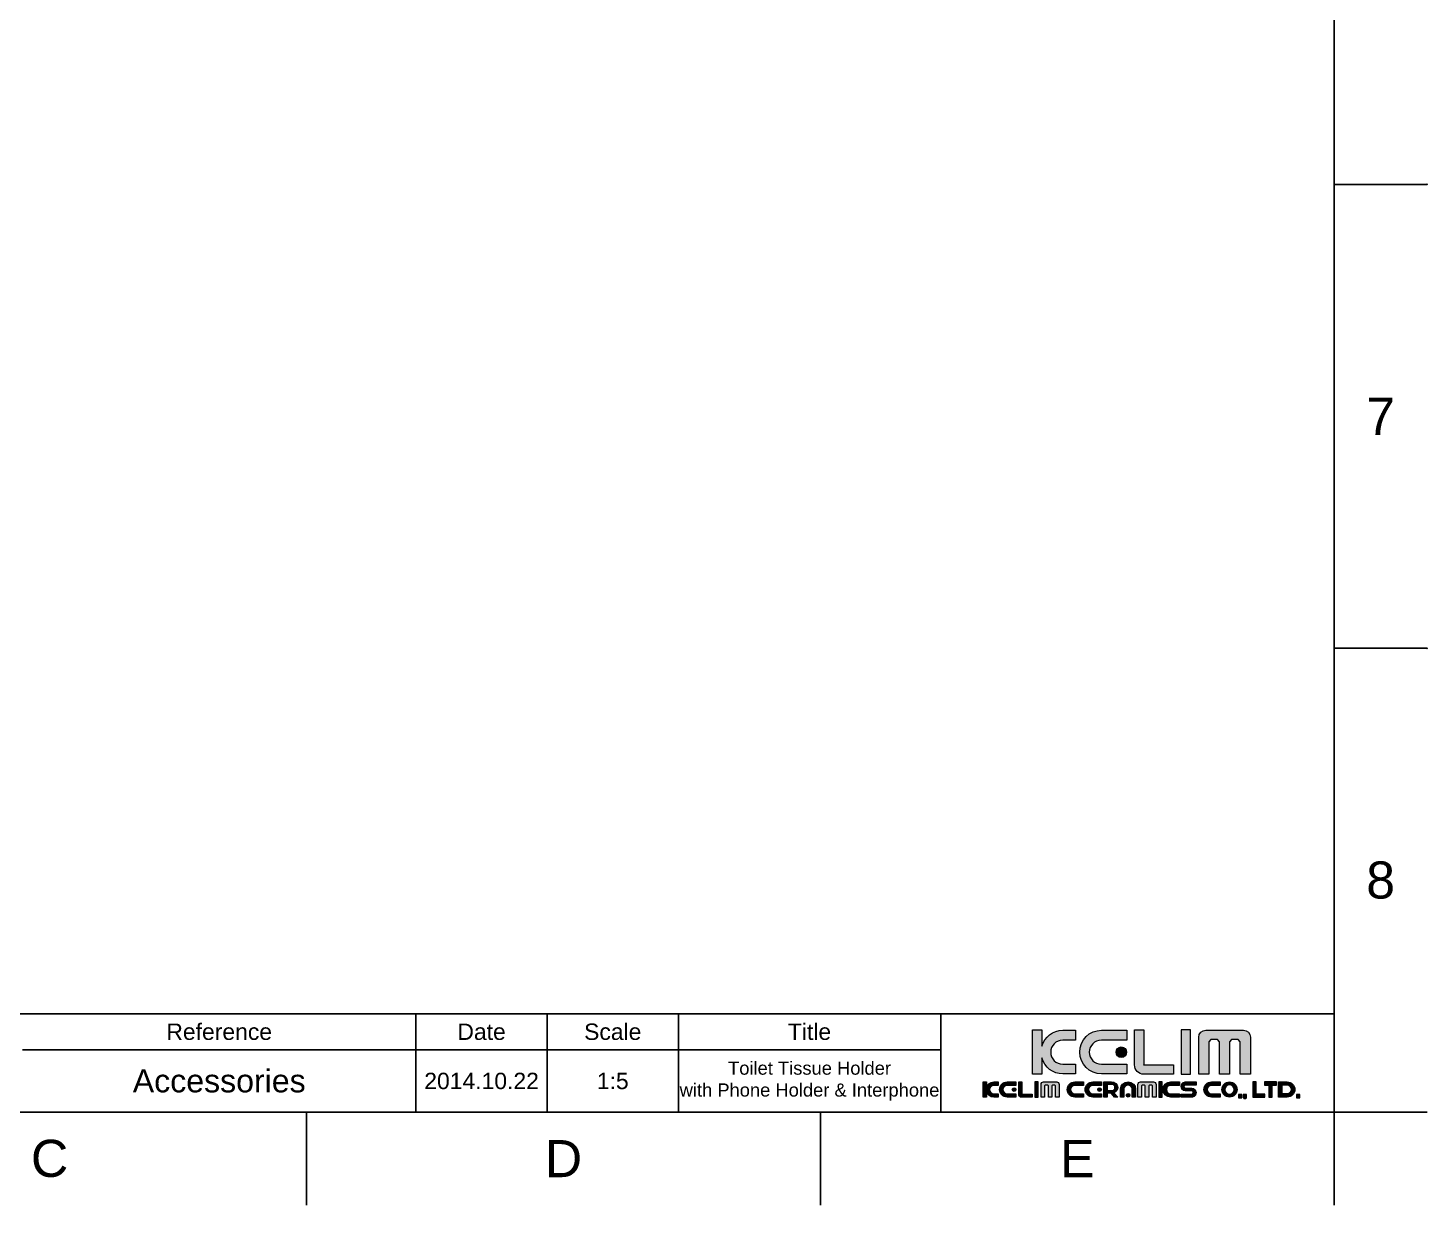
# Model space of a CAD drawing. Header units: millimetres. Extents: x 3663 to 4713, y -1 to 1484.
# Drawn here: x 4180 to 4713, y -1 to 448 of the extents above; entities that cross this region are included whole.
import ezdxf

# ---------------------------------------------------------------- set-up
doc = ezdxf.new("R2010")
doc.units = ezdxf.units.MM
doc.header["$LTSCALE"] = 0.1
doc.layers.add('FORM', color=7, linetype='Continuous')
doc.layers.add('TEXT', color=2, linetype='Continuous')
doc.styles.get("Standard").update_dxf_attribs({"font": 'arial.ttf'})

msp = doc.modelspace()

# ---------------------------------------------------------------- hatches: boundary and pattern name
at = {"layer": 'TEXT'}
h = msp.add_hatch(color=2, dxfattribs=at)
h.dxf.hatch_style = 2
edge = h.paths.add_edge_path()
edge.add_spline(control_points=[(4579.004, 52.844), (4579.004, 52.844), (4574.181, 52.844), (4574.181, 52.844), (4571.644, 52.844), (4569.601, 54.888), (4569.601, 57.417), (4569.601, 59.956), (4571.644, 61.999), (4574.181, 61.999), (4574.181, 61.999), (4579.004, 61.999), (4579.004, 61.999), (4579.004, 61.999), (4579.004, 65.783), (4579.004, 65.783), (4579.004, 65.783), (4574.237, 65.783), (4574.237, 65.783), (4570.421, 65.783), (4567.219, 63.227), (4566.242, 59.729), (4566.242, 59.729), (4566.242, 65.902), (4566.242, 65.902), (4566.242, 65.902), (4562.713, 65.902), (4562.713, 65.902), (4562.713, 65.902), (4562.713, 49.058), (4562.713, 49.058), (4562.713, 49.058), (4566.242, 49.058), (4566.242, 49.058), (4566.242, 49.058), (4566.242, 55.238), (4566.242, 55.238), (4567.219, 51.742), (4570.421, 49.175), (4574.237, 49.175), (4574.237, 49.175), (4579.004, 49.175), (4579.004, 49.175), (4579.004, 49.175), (4579.004, 52.844), (4579.004, 52.844)], knot_values=[0, 0, 0, 0, 1, 1, 1, 2, 2, 2, 3, 3, 3, 4, 4, 4, 5, 5, 5, 6, 6, 6, 7, 7, 7, 8, 8, 8, 9, 9, 9, 10, 10, 10, 11, 11, 11, 12, 12, 12, 13, 13, 13, 14, 14, 14, 15, 15, 15, 15], degree=3, periodic=0)
h = msp.add_hatch(color=256, dxfattribs=at)
h.dxf.hatch_style = 2
edge = h.paths.add_edge_path()
edge.add_spline(control_points=[(4588.961, 49.175), (4588.961, 49.175), (4598.561, 49.175), (4598.561, 49.175), (4598.561, 49.175), (4598.561, 52.844), (4598.561, 52.844), (4598.561, 52.844), (4588.9, 52.844), (4588.9, 52.844), (4586.368, 52.844), (4584.324, 54.888), (4584.324, 57.417), (4584.324, 59.956), (4586.367, 61.999), (4588.9, 61.999), (4588.9, 61.999), (4598.561, 61.999), (4598.561, 61.999), (4598.561, 61.999), (4598.561, 65.783), (4598.561, 65.783), (4598.561, 65.783), (4588.961, 65.783), (4588.961, 65.783), (4584.37, 65.783), (4580.657, 62.077), (4580.657, 57.481), (4580.657, 52.897), (4584.37, 49.175), (4588.961, 49.175)], knot_values=[0, 0, 0, 0, 1, 1, 1, 2, 2, 2, 3, 3, 3, 4, 4, 4, 5, 5, 5, 6, 6, 6, 7, 7, 7, 8, 8, 8, 9, 9, 9, 10, 10, 10, 10], degree=3, periodic=0)
h = msp.add_hatch(color=2, dxfattribs=at)
h.dxf.hatch_style = 2
edge = h.paths.add_edge_path()
edge.add_spline(control_points=[(4605.071, 49.047), (4605.071, 49.047), (4616.42, 49.047), (4616.42, 49.047), (4616.42, 49.047), (4616.42, 52.581), (4616.42, 52.581), (4616.42, 52.581), (4605.097, 52.581), (4605.097, 52.581), (4605.097, 52.581), (4605.083, 52.543), (4605.083, 52.543), (4605.083, 52.543), (4605.083, 65.902), (4605.083, 65.902), (4605.083, 65.902), (4601.547, 65.902), (4601.547, 65.902), (4601.547, 65.902), (4601.547, 52.581), (4601.547, 52.581), (4601.547, 52.581), (4601.535, 52.594), (4601.535, 52.594), (4601.535, 50.632), (4603.126, 49.032), (4605.097, 49.032), (4605.097, 49.032), (4605.071, 49.047), (4605.071, 49.047)], knot_values=[0, 0, 0, 0, 1, 1, 1, 2, 2, 2, 3, 3, 3, 4, 4, 4, 5, 5, 5, 6, 6, 6, 7, 7, 7, 8, 8, 8, 9, 9, 9, 10, 10, 10, 10], degree=3, periodic=0)
h = msp.add_hatch(color=2, dxfattribs=at)
h.dxf.hatch_style = 2
h.paths.add_polyline_path([(4622.895, 65.902), (4619.363, 65.902), (4619.363, 49.058), (4622.895, 49.058)])
h = msp.add_hatch(color=2, dxfattribs=at)
h.dxf.hatch_style = 2
edge = h.paths.add_edge_path()
edge.add_spline(control_points=[(4643.08, 65.823), (4643.08, 65.823), (4628.699, 65.823), (4628.699, 65.823), (4627.22, 65.823), (4626.022, 64.633), (4626.022, 63.165), (4626.022, 63.165), (4626.022, 49.084), (4626.022, 49.084), (4626.022, 49.084), (4629.843, 49.084), (4629.843, 49.084), (4629.843, 49.084), (4629.843, 61.421), (4629.843, 61.421), (4629.843, 61.421), (4630.637, 62.222), (4630.637, 62.222), (4630.637, 62.222), (4633.2, 62.222), (4633.2, 62.222), (4633.2, 62.222), (4633.998, 61.421), (4633.998, 61.421), (4633.998, 61.421), (4633.998, 49.084), (4633.998, 49.084), (4633.998, 49.084), (4637.689, 49.084), (4637.689, 49.084), (4637.689, 49.084), (4637.689, 61.421), (4637.689, 61.421), (4637.689, 61.421), (4638.496, 62.222), (4638.496, 62.222), (4638.496, 62.222), (4641.049, 62.222), (4641.049, 62.222), (4641.049, 62.222), (4641.844, 61.421), (4641.844, 61.421), (4641.844, 61.421), (4641.844, 49.084), (4641.844, 49.084), (4641.844, 49.084), (4645.757, 49.084), (4645.757, 49.084), (4645.757, 49.084), (4645.757, 63.165), (4645.757, 63.165), (4645.757, 64.633), (4644.554, 65.823), (4643.08, 65.823)], knot_values=[0, 0, 0, 0, 1, 1, 1, 2, 2, 2, 3, 3, 3, 4, 4, 4, 5, 5, 5, 6, 6, 6, 7, 7, 7, 8, 8, 8, 9, 9, 9, 10, 10, 10, 11, 11, 11, 12, 12, 12, 13, 13, 13, 14, 14, 14, 15, 15, 15, 16, 16, 16, 17, 17, 17, 18, 18, 18, 18], degree=3, periodic=0)
h = msp.add_hatch(color=2, dxfattribs=at)
h.dxf.hatch_style = 2
edge = h.paths.add_edge_path()
edge.add_spline(control_points=[(4594.514, 57.417), (4594.514, 56.316), (4595.404, 55.409), (4596.512, 55.409), (4597.617, 55.409), (4598.515, 56.316), (4598.515, 57.417), (4598.515, 58.528), (4597.617, 59.418), (4596.512, 59.418), (4595.404, 59.418), (4594.514, 58.528), (4594.514, 57.417)], knot_values=[0, 0, 0, 0, 1, 1, 1, 2, 2, 2, 3, 3, 3, 4, 4, 4, 4], degree=3, periodic=0)
h = msp.add_hatch(color=2, dxfattribs=at)
h.dxf.hatch_style = 2
edge = h.paths.add_edge_path()
edge.add_spline(control_points=[(4545.086, 43.98), (4545.086, 43.98), (4545.086, 46.141), (4545.086, 46.141), (4545.086, 46.141), (4543.855, 46.141), (4543.855, 46.141), (4543.855, 46.141), (4543.855, 40.267), (4543.855, 40.267), (4543.855, 40.267), (4545.086, 40.267), (4545.086, 40.267), (4545.086, 40.267), (4545.086, 42.431), (4545.086, 42.431), (4545.424, 41.209), (4546.541, 40.308), (4547.875, 40.308), (4547.875, 40.308), (4549.537, 40.308), (4549.537, 40.308), (4549.537, 40.308), (4549.537, 41.586), (4549.537, 41.586), (4549.537, 41.586), (4547.855, 41.586), (4547.855, 41.586), (4546.97, 41.586), (4546.257, 42.3), (4546.257, 43.181), (4546.257, 44.068), (4546.97, 44.78), (4547.855, 44.78), (4547.855, 44.78), (4549.537, 44.78), (4549.537, 44.78), (4549.537, 44.78), (4549.537, 46.101), (4549.537, 46.101), (4549.537, 46.101), (4547.875, 46.101), (4547.875, 46.101), (4546.541, 46.101), (4545.424, 45.204), (4545.086, 43.98)], knot_values=[0, 0, 0, 0, 1, 1, 1, 2, 2, 2, 3, 3, 3, 4, 4, 4, 5, 5, 5, 6, 6, 6, 7, 7, 7, 8, 8, 8, 9, 9, 9, 10, 10, 10, 11, 11, 11, 12, 12, 12, 13, 13, 13, 14, 14, 14, 15, 15, 15, 15], degree=3, periodic=0)
h = msp.add_hatch(color=2, dxfattribs=at)
h.dxf.hatch_style = 2
edge = h.paths.add_edge_path()
edge.add_spline(control_points=[(4550.113, 43.205), (4550.113, 41.607), (4551.409, 40.308), (4553.009, 40.308), (4553.009, 40.308), (4556.358, 40.308), (4556.358, 40.308), (4556.358, 40.308), (4556.358, 41.586), (4556.358, 41.586), (4556.358, 41.586), (4552.989, 41.586), (4552.989, 41.586), (4552.106, 41.586), (4551.392, 42.3), (4551.392, 43.181), (4551.392, 44.068), (4552.105, 44.78), (4552.989, 44.78), (4552.989, 44.78), (4556.358, 44.78), (4556.358, 44.78), (4556.358, 44.78), (4556.358, 46.101), (4556.358, 46.101), (4556.358, 46.101), (4553.009, 46.101), (4553.009, 46.101), (4551.409, 46.101), (4550.113, 44.807), (4550.113, 43.205)], knot_values=[0, 0, 0, 0, 1, 1, 1, 2, 2, 2, 3, 3, 3, 4, 4, 4, 5, 5, 5, 6, 6, 6, 7, 7, 7, 8, 8, 8, 9, 9, 9, 10, 10, 10, 10], degree=3, periodic=0)
h = msp.add_hatch(color=2, dxfattribs=at)
h.dxf.hatch_style = 2
edge = h.paths.add_edge_path()
edge.add_spline(control_points=[(4554.947, 43.181), (4554.947, 42.797), (4555.257, 42.482), (4555.643, 42.482), (4556.029, 42.482), (4556.342, 42.797), (4556.342, 43.181), (4556.342, 43.569), (4556.029, 43.88), (4555.643, 43.88), (4555.257, 43.88), (4554.947, 43.569), (4554.947, 43.181)], knot_values=[0, 0, 0, 0, 1, 1, 1, 2, 2, 2, 3, 3, 3, 4, 4, 4, 4], degree=3, periodic=0)
h = msp.add_hatch(color=2, dxfattribs=at)
h.dxf.hatch_style = 2
edge = h.paths.add_edge_path()
edge.add_spline(control_points=[(4558.632, 41.483), (4558.632, 41.483), (4558.632, 46.141), (4558.632, 46.141), (4558.632, 46.141), (4557.4, 46.141), (4557.4, 46.141), (4557.4, 46.141), (4557.4, 41.495), (4557.4, 41.495), (4557.4, 41.495), (4557.394, 41.501), (4557.394, 41.501), (4557.394, 40.815), (4557.949, 40.257), (4558.637, 40.257), (4558.637, 40.257), (4558.628, 40.263), (4558.628, 40.263), (4558.628, 40.263), (4562.586, 40.263), (4562.586, 40.263), (4562.586, 40.263), (4562.586, 41.495), (4562.586, 41.495), (4562.586, 41.495), (4558.637, 41.495), (4558.637, 41.495), (4558.637, 41.495), (4558.632, 41.483), (4558.632, 41.483)], knot_values=[0, 0, 0, 0, 1, 1, 1, 2, 2, 2, 3, 3, 3, 4, 4, 4, 5, 5, 5, 6, 6, 6, 7, 7, 7, 8, 8, 8, 9, 9, 9, 10, 10, 10, 10], degree=3, periodic=0)
h = msp.add_hatch(color=2, dxfattribs=at)
h.dxf.hatch_style = 2
h.paths.add_polyline_path([(4563.613, 40.267), (4564.845, 40.267), (4564.845, 46.141), (4563.613, 46.141)])
h = msp.add_hatch(color=2, dxfattribs=at)
h.dxf.hatch_style = 2
edge = h.paths.add_edge_path()
edge.add_spline(control_points=[(4571.885, 46.114), (4571.885, 46.114), (4566.869, 46.114), (4566.869, 46.114), (4566.353, 46.114), (4565.936, 45.699), (4565.936, 45.187), (4565.936, 45.187), (4565.936, 40.276), (4565.936, 40.276), (4565.936, 40.276), (4567.268, 40.276), (4567.268, 40.276), (4567.268, 40.276), (4567.268, 44.579), (4567.268, 44.579), (4567.268, 44.579), (4567.545, 44.858), (4567.545, 44.858), (4567.545, 44.858), (4568.439, 44.858), (4568.439, 44.858), (4568.439, 44.858), (4568.717, 44.579), (4568.717, 44.579), (4568.717, 44.579), (4568.717, 40.276), (4568.717, 40.276), (4568.717, 40.276), (4570.004, 40.276), (4570.004, 40.276), (4570.004, 40.276), (4570.004, 44.579), (4570.004, 44.579), (4570.004, 44.579), (4570.287, 44.858), (4570.287, 44.858), (4570.287, 44.858), (4571.176, 44.858), (4571.176, 44.858), (4571.176, 44.858), (4571.453, 44.579), (4571.453, 44.579), (4571.453, 44.579), (4571.453, 40.276), (4571.453, 40.276), (4571.453, 40.276), (4572.819, 40.276), (4572.819, 40.276), (4572.819, 40.276), (4572.819, 45.187), (4572.819, 45.187), (4572.819, 45.699), (4572.398, 46.114), (4571.885, 46.114)], knot_values=[0, 0, 0, 0, 1, 1, 1, 2, 2, 2, 3, 3, 3, 4, 4, 4, 5, 5, 5, 6, 6, 6, 7, 7, 7, 8, 8, 8, 9, 9, 9, 10, 10, 10, 11, 11, 11, 12, 12, 12, 13, 13, 13, 14, 14, 14, 15, 15, 15, 16, 16, 16, 17, 17, 17, 18, 18, 18, 18], degree=3, periodic=0)
h = msp.add_hatch(color=2, dxfattribs=at)
h.dxf.hatch_style = 2
edge = h.paths.add_edge_path()
edge.add_spline(control_points=[(4575.897, 43.205), (4575.897, 41.607), (4577.192, 40.308), (4578.794, 40.308), (4578.794, 40.308), (4582.142, 40.308), (4582.142, 40.308), (4582.142, 40.308), (4582.142, 41.586), (4582.142, 41.586), (4582.142, 41.586), (4578.772, 41.586), (4578.772, 41.586), (4577.889, 41.586), (4577.176, 42.3), (4577.176, 43.181), (4577.176, 44.068), (4577.889, 44.78), (4578.772, 44.78), (4578.772, 44.78), (4582.142, 44.78), (4582.142, 44.78), (4582.142, 44.78), (4582.142, 46.101), (4582.142, 46.101), (4582.142, 46.101), (4578.794, 46.101), (4578.794, 46.101), (4577.192, 46.101), (4575.897, 44.807), (4575.897, 43.205)], knot_values=[0, 0, 0, 0, 1, 1, 1, 2, 2, 2, 3, 3, 3, 4, 4, 4, 5, 5, 5, 6, 6, 6, 7, 7, 7, 8, 8, 8, 9, 9, 9, 10, 10, 10, 10], degree=3, periodic=0)
h = msp.add_hatch(color=2, dxfattribs=at)
h.dxf.hatch_style = 2
edge = h.paths.add_edge_path()
edge.add_spline(control_points=[(4582.719, 43.205), (4582.719, 41.607), (4584.013, 40.308), (4585.615, 40.308), (4585.615, 40.308), (4588.963, 40.308), (4588.963, 40.308), (4588.963, 40.308), (4588.963, 41.586), (4588.963, 41.586), (4588.963, 41.586), (4585.593, 41.586), (4585.593, 41.586), (4584.71, 41.586), (4583.997, 42.3), (4583.997, 43.181), (4583.997, 44.068), (4584.71, 44.78), (4585.593, 44.78), (4585.593, 44.78), (4588.963, 44.78), (4588.963, 44.78), (4588.963, 44.78), (4588.963, 46.101), (4588.963, 46.101), (4588.963, 46.101), (4585.615, 46.101), (4585.615, 46.101), (4584.013, 46.101), (4582.719, 44.807), (4582.719, 43.205)], knot_values=[0, 0, 0, 0, 1, 1, 1, 2, 2, 2, 3, 3, 3, 4, 4, 4, 5, 5, 5, 6, 6, 6, 7, 7, 7, 8, 8, 8, 9, 9, 9, 10, 10, 10, 10], degree=3, periodic=0)
h = msp.add_hatch(color=2, dxfattribs=at)
h.dxf.hatch_style = 2
edge = h.paths.add_edge_path()
edge.add_spline(control_points=[(4587.552, 43.181), (4587.552, 42.797), (4587.861, 42.482), (4588.248, 42.482), (4588.633, 42.482), (4588.946, 42.797), (4588.946, 43.181), (4588.946, 43.569), (4588.633, 43.88), (4588.248, 43.88), (4587.861, 43.88), (4587.552, 43.569), (4587.552, 43.181)], knot_values=[0, 0, 0, 0, 1, 1, 1, 2, 2, 2, 3, 3, 3, 4, 4, 4, 4], degree=3, periodic=0)
h = msp.add_hatch(color=2, dxfattribs=at)
h.dxf.hatch_style = 2
edge = h.paths.add_edge_path()
edge.add_spline(control_points=[(4595.186, 43.977), (4595.186, 45.171), (4594.091, 46.141), (4592.738, 46.141), (4592.738, 46.141), (4591.14, 46.141), (4591.14, 46.141), (4591.14, 46.141), (4589.909, 46.141), (4589.909, 46.141), (4589.909, 46.141), (4589.909, 45.186), (4589.909, 45.186), (4589.909, 45.186), (4589.909, 42.799), (4589.909, 42.799), (4589.909, 42.799), (4589.909, 41.812), (4589.909, 41.812), (4589.909, 41.812), (4589.909, 40.267), (4589.909, 40.267), (4589.909, 40.267), (4591.14, 40.267), (4591.14, 40.267), (4591.14, 40.267), (4591.14, 41.812), (4591.14, 41.812), (4591.14, 41.812), (4592.639, 41.812), (4592.639, 41.812), (4592.639, 41.812), (4593.95, 40.267), (4593.95, 40.267), (4593.95, 40.267), (4595.182, 40.267), (4595.182, 40.267), (4595.182, 40.267), (4593.718, 41.993), (4593.718, 41.993), (4594.582, 42.327), (4595.186, 43.088), (4595.186, 43.977)], knot_values=[0, 0, 0, 0, 1, 1, 1, 2, 2, 2, 3, 3, 3, 4, 4, 4, 5, 5, 5, 6, 6, 6, 7, 7, 7, 8, 8, 8, 9, 9, 9, 10, 10, 10, 11, 11, 11, 12, 12, 12, 13, 13, 13, 14, 14, 14, 14], degree=3, periodic=0)
edge = h.paths.add_edge_path()
edge.add_spline(control_points=[(4592.757, 42.799), (4592.757, 42.799), (4591.14, 42.799), (4591.14, 42.799), (4591.14, 42.799), (4591.14, 45.186), (4591.14, 45.186), (4591.14, 45.186), (4592.757, 45.186), (4592.757, 45.186), (4593.503, 45.186), (4594.105, 44.652), (4594.105, 43.993), (4594.105, 43.332), (4593.503, 42.799), (4592.757, 42.799)], knot_values=[0, 0, 0, 0, 1, 1, 1, 2, 2, 2, 3, 3, 3, 4, 4, 4, 5, 5, 5, 5], degree=3, periodic=0)
h = msp.add_hatch(color=2, dxfattribs=at)
h.dxf.hatch_style = 2
edge = h.paths.add_edge_path()
edge.add_spline(control_points=[(4599.073, 46.101), (4597.475, 46.101), (4596.178, 44.9), (4596.178, 43.414), (4596.178, 43.414), (4596.178, 40.308), (4596.178, 40.308), (4596.178, 40.308), (4597.455, 40.308), (4597.455, 40.308), (4597.455, 40.308), (4597.455, 43.434), (4597.455, 43.434), (4597.455, 44.252), (4598.169, 44.914), (4599.051, 44.914), (4599.936, 44.914), (4600.649, 44.253), (4600.649, 43.434), (4600.649, 43.434), (4600.649, 40.308), (4600.649, 40.308), (4600.649, 40.308), (4601.97, 40.308), (4601.97, 40.308), (4601.97, 40.308), (4601.97, 43.414), (4601.97, 43.414), (4601.97, 44.9), (4600.676, 46.101), (4599.073, 46.101)], knot_values=[0, 0, 0, 0, 1, 1, 1, 2, 2, 2, 3, 3, 3, 4, 4, 4, 5, 5, 5, 6, 6, 6, 7, 7, 7, 8, 8, 8, 9, 9, 9, 10, 10, 10, 10], degree=3, periodic=0)
h = msp.add_hatch(color=2, dxfattribs=at)
h.dxf.hatch_style = 2
edge = h.paths.add_edge_path()
edge.add_spline(control_points=[(4608.821, 46.114), (4608.821, 46.114), (4603.805, 46.114), (4603.805, 46.114), (4603.29, 46.114), (4602.872, 45.699), (4602.872, 45.187), (4602.872, 45.187), (4602.872, 40.276), (4602.872, 40.276), (4602.872, 40.276), (4604.205, 40.276), (4604.205, 40.276), (4604.205, 40.276), (4604.205, 44.579), (4604.205, 44.579), (4604.205, 44.579), (4604.482, 44.858), (4604.482, 44.858), (4604.482, 44.858), (4605.376, 44.858), (4605.376, 44.858), (4605.376, 44.858), (4605.654, 44.579), (4605.654, 44.579), (4605.654, 44.579), (4605.654, 40.276), (4605.654, 40.276), (4605.654, 40.276), (4606.942, 40.276), (4606.942, 40.276), (4606.942, 40.276), (4606.942, 44.579), (4606.942, 44.579), (4606.942, 44.579), (4607.223, 44.858), (4607.223, 44.858), (4607.223, 44.858), (4608.112, 44.858), (4608.112, 44.858), (4608.112, 44.858), (4608.39, 44.579), (4608.39, 44.579), (4608.39, 44.579), (4608.39, 40.276), (4608.39, 40.276), (4608.39, 40.276), (4609.755, 40.276), (4609.755, 40.276), (4609.755, 40.276), (4609.755, 45.187), (4609.755, 45.187), (4609.755, 45.699), (4609.335, 46.114), (4608.821, 46.114)], knot_values=[0, 0, 0, 0, 1, 1, 1, 2, 2, 2, 3, 3, 3, 4, 4, 4, 5, 5, 5, 6, 6, 6, 7, 7, 7, 8, 8, 8, 9, 9, 9, 10, 10, 10, 11, 11, 11, 12, 12, 12, 13, 13, 13, 14, 14, 14, 15, 15, 15, 16, 16, 16, 17, 17, 17, 18, 18, 18, 18], degree=3, periodic=0)
h = msp.add_hatch(color=2, dxfattribs=at)
h.dxf.hatch_style = 2
h.paths.add_polyline_path([(4610.832, 40.267), (4612.064, 40.267), (4612.064, 46.141), (4610.832, 46.141)])
h = msp.add_hatch(color=2, dxfattribs=at)
h.dxf.hatch_style = 2
edge = h.paths.add_edge_path()
edge.add_spline(control_points=[(4612.425, 43.205), (4612.425, 41.607), (4613.719, 40.308), (4615.321, 40.308), (4615.321, 40.308), (4618.669, 40.308), (4618.669, 40.308), (4618.669, 40.308), (4618.669, 41.586), (4618.669, 41.586), (4618.669, 41.586), (4615.3, 41.586), (4615.3, 41.586), (4614.417, 41.586), (4613.704, 42.3), (4613.704, 43.181), (4613.704, 44.068), (4614.417, 44.78), (4615.3, 44.78), (4615.3, 44.78), (4618.669, 44.78), (4618.669, 44.78), (4618.669, 44.78), (4618.669, 46.101), (4618.669, 46.101), (4618.669, 46.101), (4615.321, 46.101), (4615.321, 46.101), (4613.719, 46.101), (4612.425, 44.807), (4612.425, 43.205)], knot_values=[0, 0, 0, 0, 1, 1, 1, 2, 2, 2, 3, 3, 3, 4, 4, 4, 5, 5, 5, 6, 6, 6, 7, 7, 7, 8, 8, 8, 9, 9, 9, 10, 10, 10, 10], degree=3, periodic=0)
h = msp.add_hatch(color=2, dxfattribs=at)
h.dxf.hatch_style = 2
edge = h.paths.add_edge_path()
edge.add_spline(control_points=[(4619.289, 44.31), (4619.289, 42.517), (4621.114, 42.67), (4621.114, 42.67), (4621.114, 42.67), (4621.159, 42.67), (4621.159, 42.67), (4621.159, 42.67), (4623.125, 42.67), (4623.125, 42.67), (4623.125, 42.67), (4623.479, 42.67), (4623.479, 42.67), (4623.479, 42.67), (4623.956, 42.593), (4623.956, 42.132), (4623.956, 41.672), (4623.646, 41.495), (4623.477, 41.495), (4623.477, 41.495), (4619.289, 41.495), (4619.289, 41.495), (4619.289, 41.495), (4619.289, 40.31), (4619.289, 40.31), (4619.289, 40.31), (4623.451, 40.31), (4623.451, 40.31), (4623.451, 40.31), (4624.997, 40.308), (4624.997, 42.102), (4624.997, 43.897), (4623.172, 43.742), (4623.172, 43.742), (4623.172, 43.742), (4623.125, 43.742), (4623.125, 43.742), (4623.125, 43.742), (4621.159, 43.742), (4621.159, 43.742), (4621.159, 43.742), (4620.806, 43.742), (4620.806, 43.742), (4620.806, 43.742), (4620.329, 43.818), (4620.329, 44.279), (4620.329, 44.738), (4620.64, 44.914), (4620.808, 44.914), (4620.808, 44.914), (4624.997, 44.914), (4624.997, 44.914), (4624.997, 44.914), (4624.997, 46.101), (4624.997, 46.101), (4624.997, 46.101), (4620.835, 46.101), (4620.835, 46.101), (4620.835, 46.101), (4619.289, 46.103), (4619.289, 44.31)], knot_values=[0, 0, 0, 0, 1, 1, 1, 2, 2, 2, 3, 3, 3, 4, 4, 4, 5, 5, 5, 6, 6, 6, 7, 7, 7, 8, 8, 8, 9, 9, 9, 10, 10, 10, 11, 11, 11, 12, 12, 12, 13, 13, 13, 14, 14, 14, 15, 15, 15, 16, 16, 16, 17, 17, 17, 18, 18, 18, 19, 19, 19, 20, 20, 20, 20], degree=3, periodic=0)
h = msp.add_hatch(color=2, dxfattribs=at)
h.dxf.hatch_style = 2
edge = h.paths.add_edge_path()
edge.add_spline(control_points=[(4627.977, 43.205), (4627.977, 41.607), (4629.271, 40.308), (4630.873, 40.308), (4630.873, 40.308), (4634.221, 40.308), (4634.221, 40.308), (4634.221, 40.308), (4634.221, 41.586), (4634.221, 41.586), (4634.221, 41.586), (4630.852, 41.586), (4630.852, 41.586), (4629.969, 41.586), (4629.256, 42.3), (4629.256, 43.181), (4629.256, 44.068), (4629.969, 44.78), (4630.852, 44.78), (4630.852, 44.78), (4634.221, 44.78), (4634.221, 44.78), (4634.221, 44.78), (4634.221, 46.101), (4634.221, 46.101), (4634.221, 46.101), (4630.873, 46.101), (4630.873, 46.101), (4629.271, 46.101), (4627.977, 44.807), (4627.977, 43.205)], knot_values=[0, 0, 0, 0, 1, 1, 1, 2, 2, 2, 3, 3, 3, 4, 4, 4, 5, 5, 5, 6, 6, 6, 7, 7, 7, 8, 8, 8, 9, 9, 9, 10, 10, 10, 10], degree=3, periodic=0)
h = msp.add_hatch(color=2, dxfattribs=at)
h.dxf.hatch_style = 2
edge = h.paths.add_edge_path()
edge.add_spline(control_points=[(4637.756, 46.101), (4636.157, 46.101), (4634.86, 44.805), (4634.86, 43.205), (4634.86, 41.607), (4636.157, 40.31), (4637.756, 40.31), (4639.356, 40.31), (4640.652, 41.607), (4640.652, 43.205), (4640.652, 44.805), (4639.356, 46.101), (4637.756, 46.101)], knot_values=[0, 0, 0, 0, 1, 1, 1, 2, 2, 2, 3, 3, 3, 4, 4, 4, 4], degree=3, periodic=0)
edge = h.paths.add_edge_path()
edge.add_spline(control_points=[(4637.756, 41.436), (4636.779, 41.436), (4635.986, 42.229), (4635.986, 43.205), (4635.986, 44.184), (4636.779, 44.976), (4637.756, 44.976), (4638.734, 44.976), (4639.526, 44.184), (4639.526, 43.205), (4639.526, 42.229), (4638.734, 41.436), (4637.756, 41.436)], knot_values=[0, 0, 0, 0, 1, 1, 1, 2, 2, 2, 3, 3, 3, 4, 4, 4, 4], degree=3, periodic=0)
h = msp.add_hatch(color=2, dxfattribs=at)
h.dxf.hatch_style = 2
h.paths.add_polyline_path([(4647.876, 46.141), (4646.643, 46.141), (4646.643, 41.499), (4646.643, 40.267), (4647.876, 40.267), (4651.188, 40.267), (4651.188, 41.499), (4647.876, 41.499)])
h = msp.add_hatch(color=2, dxfattribs=at)
h.dxf.hatch_style = 2
h.paths.add_polyline_path([(4652.741, 46.141), (4651.084, 46.141), (4651.084, 44.909), (4652.741, 44.909), (4652.741, 40.267), (4653.973, 40.267), (4653.973, 44.909), (4655.629, 44.909), (4655.629, 46.141), (4653.973, 46.141)])
h = msp.add_hatch(color=2, dxfattribs=at)
h.dxf.hatch_style = 2
edge = h.paths.add_edge_path()
edge.add_spline(control_points=[(4659.769, 46.121), (4659.769, 46.121), (4656.421, 46.121), (4656.421, 46.121), (4656.421, 46.121), (4656.421, 40.328), (4656.421, 40.328), (4656.421, 40.328), (4659.769, 40.328), (4659.769, 40.328), (4661.371, 40.328), (4662.665, 41.623), (4662.665, 43.225), (4662.665, 44.823), (4661.371, 46.121), (4659.769, 46.121)], knot_values=[0, 0, 0, 0, 1, 1, 1, 2, 2, 2, 3, 3, 3, 4, 4, 4, 5, 5, 5, 5], degree=3, periodic=0)
edge = h.paths.add_edge_path()
edge.add_spline(control_points=[(4659.79, 41.65), (4659.79, 41.65), (4657.653, 41.65), (4657.653, 41.65), (4657.653, 41.65), (4657.653, 44.842), (4657.653, 44.842), (4657.653, 44.842), (4659.79, 44.842), (4659.79, 44.842), (4660.674, 44.842), (4661.386, 44.13), (4661.386, 43.247), (4661.386, 42.362), (4660.674, 41.65), (4659.79, 41.65)], knot_values=[0, 0, 0, 0, 1, 1, 1, 2, 2, 2, 3, 3, 3, 4, 4, 4, 5, 5, 5, 5], degree=3, periodic=0)
h = msp.add_hatch(color=2, dxfattribs=at)
h.dxf.hatch_style = 2
edge = h.paths.add_edge_path()
edge.add_spline(control_points=[(4599.094, 41.749), (4598.708, 41.749), (4598.398, 41.437), (4598.398, 41.049), (4598.398, 40.667), (4598.708, 40.35), (4599.094, 40.35), (4599.48, 40.35), (4599.792, 40.667), (4599.792, 41.049), (4599.792, 41.437), (4599.48, 41.749), (4599.094, 41.749)], knot_values=[0, 0, 0, 0, 1, 1, 1, 2, 2, 2, 3, 3, 3, 4, 4, 4, 4], degree=3, periodic=0)
h = msp.add_hatch(color=2, dxfattribs=at)
h.dxf.hatch_style = 2
h.paths.add_polyline_path([(4641.133, 40.083), (4642.411, 40.083), (4642.411, 41.362), (4641.133, 41.362)])
h = msp.add_hatch(color=2, dxfattribs=at)
h.dxf.hatch_style = 2
h.paths.add_polyline_path([(4643, 40.083), (4643.511, 40.083), (4643.153, 39.775), (4643.921, 39.775), (4644.279, 40.083), (4644.279, 41.362), (4643, 41.362)])
h = msp.add_hatch(color=2, dxfattribs=at)
h.dxf.hatch_style = 2
h.paths.add_polyline_path([(4663.336, 40.083), (4664.615, 40.083), (4664.615, 41.362), (4663.336, 41.362)])

# ---------------------------------------------------------------- linework, layer by layer
for p, q in [((4677.681, 34.564), (4677.681, 1448.705)), ((4677.681, 388.099), (4713.034, 388.099)), ((4677.681, 211.331), (4713.034, 211.331)), ((3698.388, 34.564), (4677.681, 34.564)), ((4285.964, 34.564), (4285.964, -0.79)), ((4481.822, 34.564), (4481.822, -0.79)), ((4677.681, 34.564), (4677.681, -0.79)), ((4677.681, 34.564), (4713.034, 34.564))]:
    msp.add_line(p, q)
for p in [(4713.034, 388.099), (4713.034, 211.331), (4285.964, 34.564), (4481.822, 34.564)]:
    msp.add_point(p)
at = {"layer": 'FORM'}
for p, q in [((4001.431, 72.064), (4677.681, 72.064)), ((4327.681, 34.564), (4327.681, 72.064)), ((4327.681, 34.564), (4327.681, 72.064)), ((4327.681, 34.564), (4327.681, 72.064)), ((4377.681, 34.564), (4377.681, 72.064)), ((4427.681, 34.564), (4427.681, 72.064)), ((4527.681, 34.564), (4527.681, 72.064)), ((4177.681, 58.314), (4527.681, 58.314))]:
    msp.add_line(p, q, dxfattribs=at)
at = {"layer": 'TEXT', "lineweight": 0}
for points in [[(4622.895, 65.902), (4619.363, 65.902), (4619.363, 49.058), (4622.895, 49.058), (4622.895, 65.902)], [(4563.613, 40.267), (4564.845, 40.267), (4564.845, 46.141), (4563.613, 46.141), (4563.613, 40.267)], [(4610.832, 40.267), (4612.064, 40.267), (4612.064, 46.141), (4610.832, 46.141), (4610.832, 40.267)], [(4647.876, 46.141), (4646.643, 46.141), (4646.643, 41.499), (4646.643, 40.267), (4647.876, 40.267), (4651.188, 40.267), (4651.188, 41.499), (4647.876, 41.499), (4647.876, 46.141)], [(4652.741, 46.141), (4651.084, 46.141), (4651.084, 44.909), (4652.741, 44.909), (4652.741, 40.267), (4653.973, 40.267), (4653.973, 44.909), (4655.629, 44.909), (4655.629, 46.141), (4653.973, 46.141), (4652.741, 46.141)], [(4641.133, 40.083), (4642.411, 40.083), (4642.411, 41.362), (4641.133, 41.362), (4641.133, 40.083)], [(4643, 40.083), (4643.511, 40.083), (4643.153, 39.775), (4643.921, 39.775), (4644.279, 40.083), (4644.279, 41.362), (4643, 41.362), (4643, 40.083)], [(4663.336, 40.083), (4664.615, 40.083), (4664.615, 41.362), (4663.336, 41.362), (4663.336, 40.083)]]:
    msp.add_lwpolyline(points, dxfattribs=at)
for points, knots in [([(4579.004, 52.844), (4579.004, 52.844), (4574.181, 52.844), (4574.181, 52.844), (4571.644, 52.844), (4569.601, 54.888), (4569.601, 57.417), (4569.601, 59.956), (4571.644, 61.999), (4574.181, 61.999), (4574.181, 61.999), (4579.004, 61.999), (4579.004, 61.999), (4579.004, 61.999), (4579.004, 65.783), (4579.004, 65.783), (4579.004, 65.783), (4574.237, 65.783), (4574.237, 65.783), (4570.421, 65.783), (4567.219, 63.227), (4566.242, 59.729), (4566.242, 59.729), (4566.242, 65.902), (4566.242, 65.902), (4566.242, 65.902), (4562.713, 65.902), (4562.713, 65.902), (4562.713, 65.902), (4562.713, 49.058), (4562.713, 49.058), (4562.713, 49.058), (4566.242, 49.058), (4566.242, 49.058), (4566.242, 49.058), (4566.242, 55.238), (4566.242, 55.238), (4567.219, 51.742), (4570.421, 49.175), (4574.237, 49.175), (4574.237, 49.175), (4579.004, 49.175), (4579.004, 49.175), (4579.004, 49.175), (4579.004, 52.844), (4579.004, 52.844)], [0, 0, 0, 0, 1, 1, 1, 2, 2, 2, 3, 3, 3, 4, 4, 4, 5, 5, 5, 6, 6, 6, 7, 7, 7, 8, 8, 8, 9, 9, 9, 10, 10, 10, 11, 11, 11, 12, 12, 12, 13, 13, 13, 14, 14, 14, 15, 15, 15, 15]), ([(4588.961, 49.175), (4588.961, 49.175), (4598.561, 49.175), (4598.561, 49.175), (4598.561, 49.175), (4598.561, 52.844), (4598.561, 52.844), (4598.561, 52.844), (4588.9, 52.844), (4588.9, 52.844), (4586.368, 52.844), (4584.324, 54.888), (4584.324, 57.417), (4584.324, 59.956), (4586.367, 61.999), (4588.9, 61.999), (4588.9, 61.999), (4598.561, 61.999), (4598.561, 61.999), (4598.561, 61.999), (4598.561, 65.783), (4598.561, 65.783), (4598.561, 65.783), (4588.961, 65.783), (4588.961, 65.783), (4584.37, 65.783), (4580.657, 62.077), (4580.657, 57.481), (4580.657, 52.897), (4584.37, 49.175), (4588.961, 49.175)], [0, 0, 0, 0, 1, 1, 1, 2, 2, 2, 3, 3, 3, 4, 4, 4, 5, 5, 5, 6, 6, 6, 7, 7, 7, 8, 8, 8, 9, 9, 9, 10, 10, 10, 10]), ([(4605.071, 49.047), (4605.071, 49.047), (4616.42, 49.047), (4616.42, 49.047), (4616.42, 49.047), (4616.42, 52.581), (4616.42, 52.581), (4616.42, 52.581), (4605.097, 52.581), (4605.097, 52.581), (4605.097, 52.581), (4605.083, 52.543), (4605.083, 52.543), (4605.083, 52.543), (4605.083, 65.902), (4605.083, 65.902), (4605.083, 65.902), (4601.547, 65.902), (4601.547, 65.902), (4601.547, 65.902), (4601.547, 52.581), (4601.547, 52.581), (4601.547, 52.581), (4601.535, 52.594), (4601.535, 52.594), (4601.535, 50.632), (4603.126, 49.032), (4605.097, 49.032), (4605.097, 49.032), (4605.071, 49.047), (4605.071, 49.047)], [0, 0, 0, 0, 1, 1, 1, 2, 2, 2, 3, 3, 3, 4, 4, 4, 5, 5, 5, 6, 6, 6, 7, 7, 7, 8, 8, 8, 9, 9, 9, 10, 10, 10, 10]), ([(4643.08, 65.823), (4643.08, 65.823), (4628.699, 65.823), (4628.699, 65.823), (4627.22, 65.823), (4626.022, 64.633), (4626.022, 63.165), (4626.022, 63.165), (4626.022, 49.084), (4626.022, 49.084), (4626.022, 49.084), (4629.843, 49.084), (4629.843, 49.084), (4629.843, 49.084), (4629.843, 61.421), (4629.843, 61.421), (4629.843, 61.421), (4630.637, 62.222), (4630.637, 62.222), (4630.637, 62.222), (4633.2, 62.222), (4633.2, 62.222), (4633.2, 62.222), (4633.998, 61.421), (4633.998, 61.421), (4633.998, 61.421), (4633.998, 49.084), (4633.998, 49.084), (4633.998, 49.084), (4637.689, 49.084), (4637.689, 49.084), (4637.689, 49.084), (4637.689, 61.421), (4637.689, 61.421), (4637.689, 61.421), (4638.496, 62.222), (4638.496, 62.222), (4638.496, 62.222), (4641.049, 62.222), (4641.049, 62.222), (4641.049, 62.222), (4641.844, 61.421), (4641.844, 61.421), (4641.844, 61.421), (4641.844, 49.084), (4641.844, 49.084), (4641.844, 49.084), (4645.757, 49.084), (4645.757, 49.084), (4645.757, 49.084), (4645.757, 63.165), (4645.757, 63.165), (4645.757, 64.633), (4644.554, 65.823), (4643.08, 65.823)], [0, 0, 0, 0, 1, 1, 1, 2, 2, 2, 3, 3, 3, 4, 4, 4, 5, 5, 5, 6, 6, 6, 7, 7, 7, 8, 8, 8, 9, 9, 9, 10, 10, 10, 11, 11, 11, 12, 12, 12, 13, 13, 13, 14, 14, 14, 15, 15, 15, 16, 16, 16, 17, 17, 17, 18, 18, 18, 18]), ([(4594.514, 57.417), (4594.514, 56.316), (4595.404, 55.409), (4596.512, 55.409), (4597.617, 55.409), (4598.515, 56.316), (4598.515, 57.417), (4598.515, 58.528), (4597.617, 59.418), (4596.512, 59.418), (4595.404, 59.418), (4594.514, 58.528), (4594.514, 57.417)], [0, 0, 0, 0, 1, 1, 1, 2, 2, 2, 3, 3, 3, 4, 4, 4, 4]), ([(4545.086, 43.98), (4545.086, 43.98), (4545.086, 46.141), (4545.086, 46.141), (4545.086, 46.141), (4543.855, 46.141), (4543.855, 46.141), (4543.855, 46.141), (4543.855, 40.267), (4543.855, 40.267), (4543.855, 40.267), (4545.086, 40.267), (4545.086, 40.267), (4545.086, 40.267), (4545.086, 42.431), (4545.086, 42.431), (4545.424, 41.209), (4546.541, 40.308), (4547.875, 40.308), (4547.875, 40.308), (4549.537, 40.308), (4549.537, 40.308), (4549.537, 40.308), (4549.537, 41.586), (4549.537, 41.586), (4549.537, 41.586), (4547.855, 41.586), (4547.855, 41.586), (4546.97, 41.586), (4546.257, 42.3), (4546.257, 43.181), (4546.257, 44.068), (4546.97, 44.78), (4547.855, 44.78), (4547.855, 44.78), (4549.537, 44.78), (4549.537, 44.78), (4549.537, 44.78), (4549.537, 46.101), (4549.537, 46.101), (4549.537, 46.101), (4547.875, 46.101), (4547.875, 46.101), (4546.541, 46.101), (4545.424, 45.204), (4545.086, 43.98)], [0, 0, 0, 0, 1, 1, 1, 2, 2, 2, 3, 3, 3, 4, 4, 4, 5, 5, 5, 6, 6, 6, 7, 7, 7, 8, 8, 8, 9, 9, 9, 10, 10, 10, 11, 11, 11, 12, 12, 12, 13, 13, 13, 14, 14, 14, 15, 15, 15, 15]), ([(4550.113, 43.205), (4550.113, 41.607), (4551.409, 40.308), (4553.009, 40.308), (4553.009, 40.308), (4556.358, 40.308), (4556.358, 40.308), (4556.358, 40.308), (4556.358, 41.586), (4556.358, 41.586), (4556.358, 41.586), (4552.989, 41.586), (4552.989, 41.586), (4552.106, 41.586), (4551.392, 42.3), (4551.392, 43.181), (4551.392, 44.068), (4552.105, 44.78), (4552.989, 44.78), (4552.989, 44.78), (4556.358, 44.78), (4556.358, 44.78), (4556.358, 44.78), (4556.358, 46.101), (4556.358, 46.101), (4556.358, 46.101), (4553.009, 46.101), (4553.009, 46.101), (4551.409, 46.101), (4550.113, 44.807), (4550.113, 43.205)], [0, 0, 0, 0, 1, 1, 1, 2, 2, 2, 3, 3, 3, 4, 4, 4, 5, 5, 5, 6, 6, 6, 7, 7, 7, 8, 8, 8, 9, 9, 9, 10, 10, 10, 10]), ([(4554.947, 43.181), (4554.947, 42.797), (4555.257, 42.482), (4555.643, 42.482), (4556.029, 42.482), (4556.342, 42.797), (4556.342, 43.181), (4556.342, 43.569), (4556.029, 43.88), (4555.643, 43.88), (4555.257, 43.88), (4554.947, 43.569), (4554.947, 43.181)], [0, 0, 0, 0, 1, 1, 1, 2, 2, 2, 3, 3, 3, 4, 4, 4, 4]), ([(4558.632, 41.483), (4558.632, 41.483), (4558.632, 46.141), (4558.632, 46.141), (4558.632, 46.141), (4557.4, 46.141), (4557.4, 46.141), (4557.4, 46.141), (4557.4, 41.495), (4557.4, 41.495), (4557.4, 41.495), (4557.394, 41.501), (4557.394, 41.501), (4557.394, 40.815), (4557.949, 40.257), (4558.637, 40.257), (4558.637, 40.257), (4558.628, 40.263), (4558.628, 40.263), (4558.628, 40.263), (4562.586, 40.263), (4562.586, 40.263), (4562.586, 40.263), (4562.586, 41.495), (4562.586, 41.495), (4562.586, 41.495), (4558.637, 41.495), (4558.637, 41.495), (4558.637, 41.495), (4558.632, 41.483), (4558.632, 41.483)], [0, 0, 0, 0, 1, 1, 1, 2, 2, 2, 3, 3, 3, 4, 4, 4, 5, 5, 5, 6, 6, 6, 7, 7, 7, 8, 8, 8, 9, 9, 9, 10, 10, 10, 10]), ([(4571.885, 46.114), (4571.885, 46.114), (4566.869, 46.114), (4566.869, 46.114), (4566.353, 46.114), (4565.936, 45.699), (4565.936, 45.187), (4565.936, 45.187), (4565.936, 40.276), (4565.936, 40.276), (4565.936, 40.276), (4567.268, 40.276), (4567.268, 40.276), (4567.268, 40.276), (4567.268, 44.579), (4567.268, 44.579), (4567.268, 44.579), (4567.545, 44.858), (4567.545, 44.858), (4567.545, 44.858), (4568.439, 44.858), (4568.439, 44.858), (4568.439, 44.858), (4568.717, 44.579), (4568.717, 44.579), (4568.717, 44.579), (4568.717, 40.276), (4568.717, 40.276), (4568.717, 40.276), (4570.004, 40.276), (4570.004, 40.276), (4570.004, 40.276), (4570.004, 44.579), (4570.004, 44.579), (4570.004, 44.579), (4570.287, 44.858), (4570.287, 44.858), (4570.287, 44.858), (4571.176, 44.858), (4571.176, 44.858), (4571.176, 44.858), (4571.453, 44.579), (4571.453, 44.579), (4571.453, 44.579), (4571.453, 40.276), (4571.453, 40.276), (4571.453, 40.276), (4572.819, 40.276), (4572.819, 40.276), (4572.819, 40.276), (4572.819, 45.187), (4572.819, 45.187), (4572.819, 45.699), (4572.398, 46.114), (4571.885, 46.114)], [0, 0, 0, 0, 1, 1, 1, 2, 2, 2, 3, 3, 3, 4, 4, 4, 5, 5, 5, 6, 6, 6, 7, 7, 7, 8, 8, 8, 9, 9, 9, 10, 10, 10, 11, 11, 11, 12, 12, 12, 13, 13, 13, 14, 14, 14, 15, 15, 15, 16, 16, 16, 17, 17, 17, 18, 18, 18, 18]), ([(4575.897, 43.205), (4575.897, 41.607), (4577.192, 40.308), (4578.794, 40.308), (4578.794, 40.308), (4582.142, 40.308), (4582.142, 40.308), (4582.142, 40.308), (4582.142, 41.586), (4582.142, 41.586), (4582.142, 41.586), (4578.772, 41.586), (4578.772, 41.586), (4577.889, 41.586), (4577.176, 42.3), (4577.176, 43.181), (4577.176, 44.068), (4577.889, 44.78), (4578.772, 44.78), (4578.772, 44.78), (4582.142, 44.78), (4582.142, 44.78), (4582.142, 44.78), (4582.142, 46.101), (4582.142, 46.101), (4582.142, 46.101), (4578.794, 46.101), (4578.794, 46.101), (4577.192, 46.101), (4575.897, 44.807), (4575.897, 43.205)], [0, 0, 0, 0, 1, 1, 1, 2, 2, 2, 3, 3, 3, 4, 4, 4, 5, 5, 5, 6, 6, 6, 7, 7, 7, 8, 8, 8, 9, 9, 9, 10, 10, 10, 10]), ([(4582.719, 43.205), (4582.719, 41.607), (4584.013, 40.308), (4585.615, 40.308), (4585.615, 40.308), (4588.963, 40.308), (4588.963, 40.308), (4588.963, 40.308), (4588.963, 41.586), (4588.963, 41.586), (4588.963, 41.586), (4585.593, 41.586), (4585.593, 41.586), (4584.71, 41.586), (4583.997, 42.3), (4583.997, 43.181), (4583.997, 44.068), (4584.71, 44.78), (4585.593, 44.78), (4585.593, 44.78), (4588.963, 44.78), (4588.963, 44.78), (4588.963, 44.78), (4588.963, 46.101), (4588.963, 46.101), (4588.963, 46.101), (4585.615, 46.101), (4585.615, 46.101), (4584.013, 46.101), (4582.719, 44.807), (4582.719, 43.205)], [0, 0, 0, 0, 1, 1, 1, 2, 2, 2, 3, 3, 3, 4, 4, 4, 5, 5, 5, 6, 6, 6, 7, 7, 7, 8, 8, 8, 9, 9, 9, 10, 10, 10, 10]), ([(4587.552, 43.181), (4587.552, 42.797), (4587.861, 42.482), (4588.248, 42.482), (4588.633, 42.482), (4588.946, 42.797), (4588.946, 43.181), (4588.946, 43.569), (4588.633, 43.88), (4588.248, 43.88), (4587.861, 43.88), (4587.552, 43.569), (4587.552, 43.181)], [0, 0, 0, 0, 1, 1, 1, 2, 2, 2, 3, 3, 3, 4, 4, 4, 4]), ([(4595.186, 43.977), (4595.186, 45.171), (4594.091, 46.141), (4592.738, 46.141), (4592.738, 46.141), (4591.14, 46.141), (4591.14, 46.141), (4591.14, 46.141), (4589.909, 46.141), (4589.909, 46.141), (4589.909, 46.141), (4589.909, 45.186), (4589.909, 45.186), (4589.909, 45.186), (4589.909, 42.799), (4589.909, 42.799), (4589.909, 42.799), (4589.909, 41.812), (4589.909, 41.812), (4589.909, 41.812), (4589.909, 40.267), (4589.909, 40.267), (4589.909, 40.267), (4591.14, 40.267), (4591.14, 40.267), (4591.14, 40.267), (4591.14, 41.812), (4591.14, 41.812), (4591.14, 41.812), (4592.639, 41.812), (4592.639, 41.812), (4592.639, 41.812), (4593.95, 40.267), (4593.95, 40.267), (4593.95, 40.267), (4595.182, 40.267), (4595.182, 40.267), (4595.182, 40.267), (4593.718, 41.993), (4593.718, 41.993), (4594.582, 42.327), (4595.186, 43.088), (4595.186, 43.977)], [0, 0, 0, 0, 1, 1, 1, 2, 2, 2, 3, 3, 3, 4, 4, 4, 5, 5, 5, 6, 6, 6, 7, 7, 7, 8, 8, 8, 9, 9, 9, 10, 10, 10, 11, 11, 11, 12, 12, 12, 13, 13, 13, 14, 14, 14, 14]), ([(4592.757, 42.799), (4592.757, 42.799), (4591.14, 42.799), (4591.14, 42.799), (4591.14, 42.799), (4591.14, 45.186), (4591.14, 45.186), (4591.14, 45.186), (4592.757, 45.186), (4592.757, 45.186), (4593.503, 45.186), (4594.105, 44.652), (4594.105, 43.993), (4594.105, 43.332), (4593.503, 42.799), (4592.757, 42.799)], [0, 0, 0, 0, 1, 1, 1, 2, 2, 2, 3, 3, 3, 4, 4, 4, 5, 5, 5, 5]), ([(4599.073, 46.101), (4597.475, 46.101), (4596.178, 44.9), (4596.178, 43.414), (4596.178, 43.414), (4596.178, 40.308), (4596.178, 40.308), (4596.178, 40.308), (4597.455, 40.308), (4597.455, 40.308), (4597.455, 40.308), (4597.455, 43.434), (4597.455, 43.434), (4597.455, 44.252), (4598.169, 44.914), (4599.051, 44.914), (4599.936, 44.914), (4600.649, 44.253), (4600.649, 43.434), (4600.649, 43.434), (4600.649, 40.308), (4600.649, 40.308), (4600.649, 40.308), (4601.97, 40.308), (4601.97, 40.308), (4601.97, 40.308), (4601.97, 43.414), (4601.97, 43.414), (4601.97, 44.9), (4600.676, 46.101), (4599.073, 46.101)], [0, 0, 0, 0, 1, 1, 1, 2, 2, 2, 3, 3, 3, 4, 4, 4, 5, 5, 5, 6, 6, 6, 7, 7, 7, 8, 8, 8, 9, 9, 9, 10, 10, 10, 10]), ([(4608.821, 46.114), (4608.821, 46.114), (4603.805, 46.114), (4603.805, 46.114), (4603.29, 46.114), (4602.872, 45.699), (4602.872, 45.187), (4602.872, 45.187), (4602.872, 40.276), (4602.872, 40.276), (4602.872, 40.276), (4604.205, 40.276), (4604.205, 40.276), (4604.205, 40.276), (4604.205, 44.579), (4604.205, 44.579), (4604.205, 44.579), (4604.482, 44.858), (4604.482, 44.858), (4604.482, 44.858), (4605.376, 44.858), (4605.376, 44.858), (4605.376, 44.858), (4605.654, 44.579), (4605.654, 44.579), (4605.654, 44.579), (4605.654, 40.276), (4605.654, 40.276), (4605.654, 40.276), (4606.942, 40.276), (4606.942, 40.276), (4606.942, 40.276), (4606.942, 44.579), (4606.942, 44.579), (4606.942, 44.579), (4607.223, 44.858), (4607.223, 44.858), (4607.223, 44.858), (4608.112, 44.858), (4608.112, 44.858), (4608.112, 44.858), (4608.39, 44.579), (4608.39, 44.579), (4608.39, 44.579), (4608.39, 40.276), (4608.39, 40.276), (4608.39, 40.276), (4609.755, 40.276), (4609.755, 40.276), (4609.755, 40.276), (4609.755, 45.187), (4609.755, 45.187), (4609.755, 45.699), (4609.335, 46.114), (4608.821, 46.114)], [0, 0, 0, 0, 1, 1, 1, 2, 2, 2, 3, 3, 3, 4, 4, 4, 5, 5, 5, 6, 6, 6, 7, 7, 7, 8, 8, 8, 9, 9, 9, 10, 10, 10, 11, 11, 11, 12, 12, 12, 13, 13, 13, 14, 14, 14, 15, 15, 15, 16, 16, 16, 17, 17, 17, 18, 18, 18, 18]), ([(4612.425, 43.205), (4612.425, 41.607), (4613.719, 40.308), (4615.321, 40.308), (4615.321, 40.308), (4618.669, 40.308), (4618.669, 40.308), (4618.669, 40.308), (4618.669, 41.586), (4618.669, 41.586), (4618.669, 41.586), (4615.3, 41.586), (4615.3, 41.586), (4614.417, 41.586), (4613.704, 42.3), (4613.704, 43.181), (4613.704, 44.068), (4614.417, 44.78), (4615.3, 44.78), (4615.3, 44.78), (4618.669, 44.78), (4618.669, 44.78), (4618.669, 44.78), (4618.669, 46.101), (4618.669, 46.101), (4618.669, 46.101), (4615.321, 46.101), (4615.321, 46.101), (4613.719, 46.101), (4612.425, 44.807), (4612.425, 43.205)], [0, 0, 0, 0, 1, 1, 1, 2, 2, 2, 3, 3, 3, 4, 4, 4, 5, 5, 5, 6, 6, 6, 7, 7, 7, 8, 8, 8, 9, 9, 9, 10, 10, 10, 10]), ([(4619.289, 44.31), (4619.289, 42.517), (4621.114, 42.67), (4621.114, 42.67), (4621.114, 42.67), (4621.159, 42.67), (4621.159, 42.67), (4621.159, 42.67), (4623.125, 42.67), (4623.125, 42.67), (4623.125, 42.67), (4623.479, 42.67), (4623.479, 42.67), (4623.479, 42.67), (4623.956, 42.593), (4623.956, 42.132), (4623.956, 41.672), (4623.646, 41.495), (4623.477, 41.495), (4623.477, 41.495), (4619.289, 41.495), (4619.289, 41.495), (4619.289, 41.495), (4619.289, 40.31), (4619.289, 40.31), (4619.289, 40.31), (4623.451, 40.31), (4623.451, 40.31), (4623.451, 40.31), (4624.997, 40.308), (4624.997, 42.102), (4624.997, 43.897), (4623.172, 43.742), (4623.172, 43.742), (4623.172, 43.742), (4623.125, 43.742), (4623.125, 43.742), (4623.125, 43.742), (4621.159, 43.742), (4621.159, 43.742), (4621.159, 43.742), (4620.806, 43.742), (4620.806, 43.742), (4620.806, 43.742), (4620.329, 43.818), (4620.329, 44.279), (4620.329, 44.738), (4620.64, 44.914), (4620.808, 44.914), (4620.808, 44.914), (4624.997, 44.914), (4624.997, 44.914), (4624.997, 44.914), (4624.997, 46.101), (4624.997, 46.101), (4624.997, 46.101), (4620.835, 46.101), (4620.835, 46.101), (4620.835, 46.101), (4619.289, 46.103), (4619.289, 44.31)], [0, 0, 0, 0, 1, 1, 1, 2, 2, 2, 3, 3, 3, 4, 4, 4, 5, 5, 5, 6, 6, 6, 7, 7, 7, 8, 8, 8, 9, 9, 9, 10, 10, 10, 11, 11, 11, 12, 12, 12, 13, 13, 13, 14, 14, 14, 15, 15, 15, 16, 16, 16, 17, 17, 17, 18, 18, 18, 19, 19, 19, 20, 20, 20, 20]), ([(4627.977, 43.205), (4627.977, 41.607), (4629.271, 40.308), (4630.873, 40.308), (4630.873, 40.308), (4634.221, 40.308), (4634.221, 40.308), (4634.221, 40.308), (4634.221, 41.586), (4634.221, 41.586), (4634.221, 41.586), (4630.852, 41.586), (4630.852, 41.586), (4629.969, 41.586), (4629.256, 42.3), (4629.256, 43.181), (4629.256, 44.068), (4629.969, 44.78), (4630.852, 44.78), (4630.852, 44.78), (4634.221, 44.78), (4634.221, 44.78), (4634.221, 44.78), (4634.221, 46.101), (4634.221, 46.101), (4634.221, 46.101), (4630.873, 46.101), (4630.873, 46.101), (4629.271, 46.101), (4627.977, 44.807), (4627.977, 43.205)], [0, 0, 0, 0, 1, 1, 1, 2, 2, 2, 3, 3, 3, 4, 4, 4, 5, 5, 5, 6, 6, 6, 7, 7, 7, 8, 8, 8, 9, 9, 9, 10, 10, 10, 10]), ([(4637.756, 46.101), (4636.157, 46.101), (4634.86, 44.805), (4634.86, 43.205), (4634.86, 41.607), (4636.157, 40.31), (4637.756, 40.31), (4639.356, 40.31), (4640.652, 41.607), (4640.652, 43.205), (4640.652, 44.805), (4639.356, 46.101), (4637.756, 46.101)], [0, 0, 0, 0, 1, 1, 1, 2, 2, 2, 3, 3, 3, 4, 4, 4, 4]), ([(4637.756, 41.436), (4636.779, 41.436), (4635.986, 42.229), (4635.986, 43.205), (4635.986, 44.184), (4636.779, 44.976), (4637.756, 44.976), (4638.734, 44.976), (4639.526, 44.184), (4639.526, 43.205), (4639.526, 42.229), (4638.734, 41.436), (4637.756, 41.436)], [0, 0, 0, 0, 1, 1, 1, 2, 2, 2, 3, 3, 3, 4, 4, 4, 4]), ([(4659.769, 46.121), (4659.769, 46.121), (4656.421, 46.121), (4656.421, 46.121), (4656.421, 46.121), (4656.421, 40.328), (4656.421, 40.328), (4656.421, 40.328), (4659.769, 40.328), (4659.769, 40.328), (4661.371, 40.328), (4662.665, 41.623), (4662.665, 43.225), (4662.665, 44.823), (4661.371, 46.121), (4659.769, 46.121)], [0, 0, 0, 0, 1, 1, 1, 2, 2, 2, 3, 3, 3, 4, 4, 4, 5, 5, 5, 5]), ([(4659.79, 41.65), (4659.79, 41.65), (4657.653, 41.65), (4657.653, 41.65), (4657.653, 41.65), (4657.653, 44.842), (4657.653, 44.842), (4657.653, 44.842), (4659.79, 44.842), (4659.79, 44.842), (4660.674, 44.842), (4661.386, 44.13), (4661.386, 43.247), (4661.386, 42.362), (4660.674, 41.65), (4659.79, 41.65)], [0, 0, 0, 0, 1, 1, 1, 2, 2, 2, 3, 3, 3, 4, 4, 4, 5, 5, 5, 5]), ([(4599.094, 41.749), (4598.708, 41.749), (4598.398, 41.437), (4598.398, 41.049), (4598.398, 40.667), (4598.708, 40.35), (4599.094, 40.35), (4599.48, 40.35), (4599.792, 40.667), (4599.792, 41.049), (4599.792, 41.437), (4599.48, 41.749), (4599.094, 41.749)], [0, 0, 0, 0, 1, 1, 1, 2, 2, 2, 3, 3, 3, 4, 4, 4, 4])]:
    msp.add_open_spline(points, degree=3, knots=knots, dxfattribs=at)

# ---------------------------------------------------------------- texts
at = {"char_height": 14.141, "attachment_point": 5}
for s, width, insert in [('7', 50, (4695.358, 299.715)), ('8', 50, (4695.358, 122.948)), ('C', 10, (4188.034, 16.887)), ('D', 10, (4383.893, 16.887)), ('E', 10, (4579.752, 16.887))]:
    msp.add_mtext_dynamic_manual_height_columns(s, width=width, gutter_width=12.5, heights=[0], dxfattribs=dict(at, insert=insert))
at = {"layer": 'TEXT', "attachment_point": 5}
for s, width, insert, char_height in [('Reference', 60, (4252.681, 65.189), 6.25), ('Date', 20, (4352.681, 65.189), 6.25), ('Scale', 20, (4402.681, 65.189), 6.25), ('Title', 40, (4477.681, 65.189), 6.25), ('Toilet Tissue Holder\\Pwith Phone Holder & Interphone', 108.8486, (4477.681, 46.439), 5), ('Accessories', 128.2482, (4252.681, 46.439), 8.75), ('2014.10.22', 20, (4352.681, 46.439), 6.25), ('1:5', 20, (4402.681, 46.439), 6.25)]:
    msp.add_mtext_dynamic_manual_height_columns(s, width=width, gutter_width=12.5, heights=[0], dxfattribs=dict(at, insert=insert, char_height=char_height))

doc.saveas('drawing.dxf')
